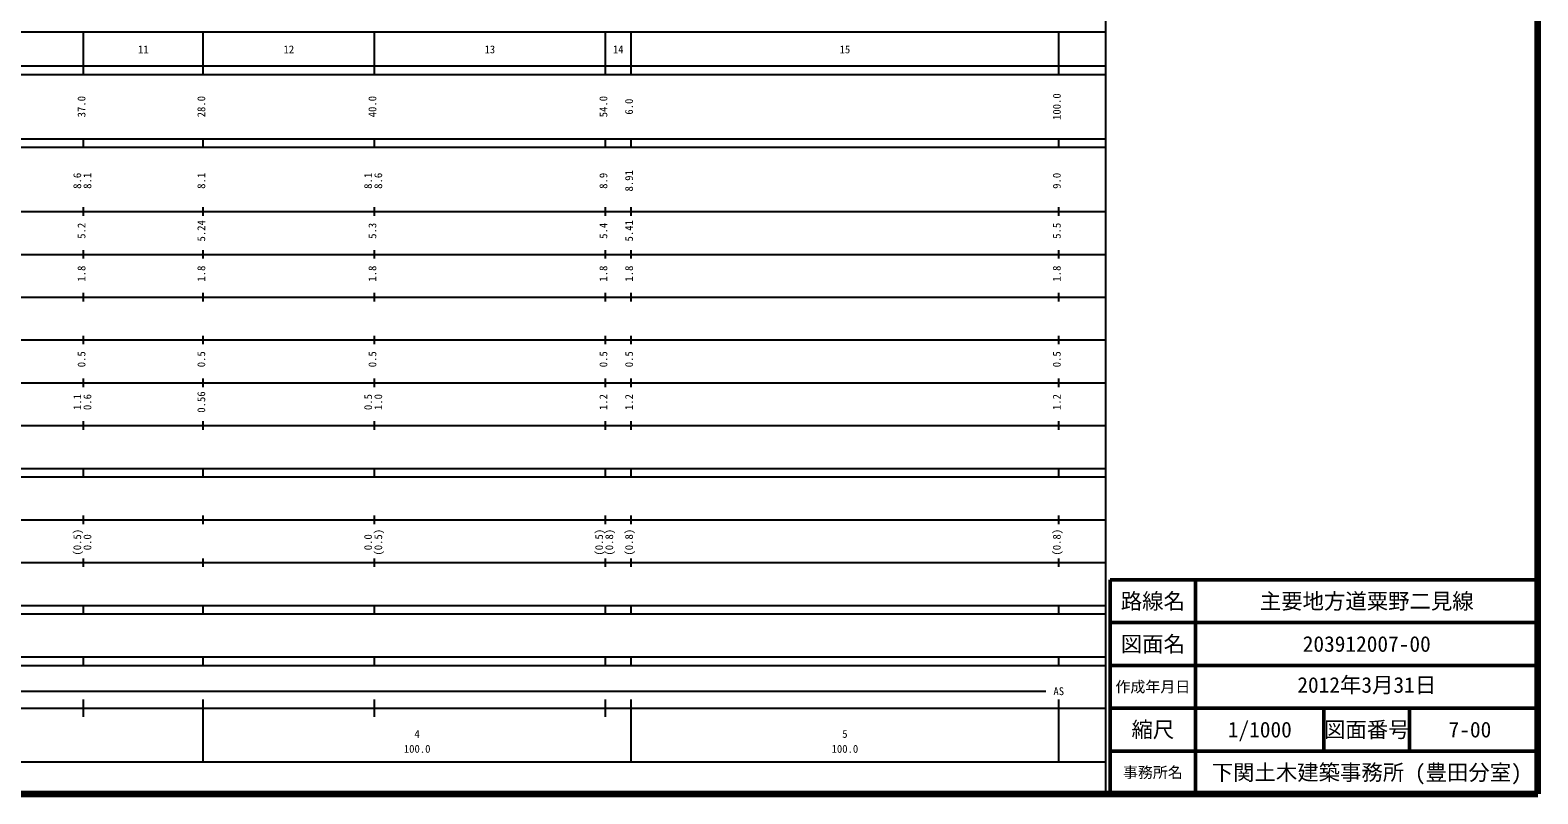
# Model space of a CAD drawing. Units: millimetres on the paper, enlarged 1000 times. Extents: x 40000 to 680000, y 20000 to 380000.
# Drawn here: x 327528 to 680000, y 20000 to 198357 of the extents above; entities that cross this region are included whole.
import ezdxf
from ezdxf.enums import TextEntityAlignment as Align

# ---------------------------------------------------------------- set-up
doc = ezdxf.new("R2010")
doc.units = ezdxf.units.MM
doc.header["$LTSCALE"] = 1000
for name, color, linetype, lineweight in [('M-TTL', 2, 'Continuous', 140), ('M-TTL-BAND', 7, 'Continuous', 25), ('M-TTL-FRAM', 2, 'Continuous', 50), ('M-TTL-LINE', 7, 'Continuous', 50)]:
    doc.layers.add(name, color=color, linetype=linetype, lineweight=lineweight)
doc.layers.add('M-TTL-TXT', color=7, linetype='Continuous')
doc.styles.add('ＭＳ ゴシック', font='')
doc.styles.get('ＭＳ ゴシック').set_extended_font_data('MS Gothic')

msp = doc.modelspace()

# ---------------------------------------------------------------- linework, layer by layer
at = {"layer": 'M-TTL'}
for p, q in [((680000, 20000), (680000, 380000)), ((40000, 20000), (680000, 20000))]:
    msp.add_line(p, q, dxfattribs=at)
at = {"layer": 'M-TTL-BAND'}
for p, q in [((579000, 20000), (579000, 370000)), ((68000, 198000), (579000, 198000)), ((340000, 188000), (340000, 198000)), ((368000, 188000), (368000, 198000)), ((408000, 188000), (408000, 198000)), ((462000, 188000), (462000, 198000)), ((468000, 188000), (468000, 198000)), ((568000, 188000), (568000, 198000)), ((40000, 190000), (579000, 190000)), ((40000, 188000), (579000, 188000)), ((40000, 173000), (579000, 173000)), ((340000, 171000), (340000, 173000)), ((368000, 171000), (368000, 173000)), ((408000, 171000), (408000, 173000)), ((462000, 171000), (462000, 173000)), ((468000, 171000), (468000, 173000)), ((568000, 171000), (568000, 173000)), ((40000, 171000), (579000, 171000)), ((40000, 156000), (579000, 156000)), ((340000, 155000), (340000, 157000)), ((368000, 155000), (368000, 157000)), ((408000, 155000), (408000, 157000)), ((462000, 155000), (462000, 157000)), ((468000, 155000), (468000, 157000)), ((568000, 155000), (568000, 157000)), ((46000, 146000), (579000, 146000)), ((340000, 145000), (340000, 147000)), ((368000, 145000), (368000, 147000)), ((408000, 145000), (408000, 147000)), ((462000, 145000), (462000, 147000)), ((468000, 145000), (468000, 147000)), ((568000, 145000), (568000, 147000)), ((52000, 136000), (579000, 136000)), ((340000, 135000), (340000, 137000)), ((368000, 135000), (368000, 137000)), ((408000, 135000), (408000, 137000)), ((462000, 135000), (462000, 137000)), ((468000, 135000), (468000, 137000)), ((568000, 135000), (568000, 137000)), ((340000, 125000), (340000, 127000)), ((368000, 125000), (368000, 127000)), ((408000, 125000), (408000, 127000)), ((462000, 125000), (462000, 127000)), ((468000, 125000), (468000, 127000)), ((568000, 125000), (568000, 127000)), ((46000, 126000), (579000, 126000)), ((340000, 115000), (340000, 117000)), ((368000, 115000), (368000, 117000)), ((408000, 115000), (408000, 117000)), ((462000, 115000), (462000, 117000)), ((468000, 115000), (468000, 117000)), ((568000, 115000), (568000, 117000)), ((52000, 116000), (579000, 116000)), ((46000, 106000), (579000, 106000)), ((340000, 105000), (340000, 107000)), ((368000, 105000), (368000, 107000)), ((408000, 105000), (408000, 107000)), ((462000, 105000), (462000, 107000)), ((468000, 105000), (468000, 107000)), ((568000, 105000), (568000, 107000)), ((40000, 96000), (579000, 96000)), ((340000, 94000), (340000, 96000)), ((368000, 94000), (368000, 96000)), ((408000, 94000), (408000, 96000)), ((462000, 94000), (462000, 96000)), ((468000, 94000), (468000, 96000)), ((568000, 94000), (568000, 96000)), ((40000, 94000), (579000, 94000)), ((340000, 83000), (340000, 85000)), ((368000, 83000), (368000, 85000)), ((408000, 83000), (408000, 85000)), ((462000, 83000), (462000, 85000)), ((468000, 83000), (468000, 85000)), ((568000, 83000), (568000, 85000)), ((49000, 84000), (579000, 84000)), ((340000, 73000), (340000, 75000)), ((368000, 73000), (368000, 75000)), ((408000, 73000), (408000, 75000)), ((462000, 73000), (462000, 75000)), ((468000, 73000), (468000, 75000)), ((568000, 73000), (568000, 75000)), ((40000, 74000), (579000, 74000)), ((40000, 64000), (579000, 64000)), ((340000, 62000), (340000, 64000)), ((368000, 62000), (368000, 64000)), ((408000, 62000), (408000, 64000)), ((462000, 62000), (462000, 64000)), ((468000, 62000), (468000, 64000)), ((568000, 62000), (568000, 64000)), ((40000, 62000), (579000, 62000)), ((40000, 52000), (579000, 52000)), ((40000, 50000), (579000, 50000)), ((340000, 50000), (340000, 52000)), ((368000, 50000), (368000, 52000)), ((408000, 50000), (408000, 52000)), ((462000, 50000), (462000, 52000)), ((468000, 50000), (468000, 52000)), ((568000, 50000), (568000, 52000)), ((71000, 44000), (565000, 44000)), ((40000, 40000), (579000, 40000)), ((340000, 38000), (340000, 42000)), ((368000, 27500), (368000, 42000)), ((408000, 38000), (408000, 42000)), ((462000, 38000), (462000, 42000)), ((468000, 27500), (468000, 42000)), ((568000, 27500), (568000, 42000)), ((68000, 27500), (579000, 27500))]:
    msp.add_line(p, q, dxfattribs=at)
at = {"layer": 'M-TTL-FRAM'}
for p, q in [((680000, 70000), (580000, 70000)), ((580000, 70000), (580000, 20000))]:
    msp.add_line(p, q, dxfattribs=at)
at = {"layer": 'M-TTL-LINE'}
for p, q in [((600000, 70000), (600000, 20000)), ((680000, 60000), (580000, 60000)), ((680000, 50000), (580000, 50000)), ((680000, 40000), (580000, 40000)), ((630000, 40000), (630000, 30000)), ((650000, 40000), (650000, 30000)), ((680000, 30000), (580000, 30000))]:
    msp.add_line(p, q, dxfattribs=at)

# ---------------------------------------------------------------- texts
at = {"layer": 'M-TTL-BAND', "style": 'ＭＳ ゴシック'}
for s, p in [('11', (354000, 192405)), ('12', (388000, 192405)), ('13', (435000, 192405)), ('14', (465000, 192405)), ('15', (518000, 192405)), ('AS', (568000, 42500)), ('4', (418000, 32523)), ('5', (518000, 32523)), ('100.0', (418000, 29033)), ('100.0', (518000, 29033))]:
    msp.add_text(s, height=1833, dxfattribs=at).set_placement(p, align=Align.BOTTOM_CENTER)
for s, p in [('100.0', (569000, 180500)), ('37.0', (341000, 180500)), ('28.0', (369000, 180500)), ('40.0', (409000, 180500)), ('54.0', (463000, 180500)), ('6.0', (469000, 180500)), ('8.6', (340000, 163174)), ('8.1', (342370, 163174)), ('8.1', (369000, 163174)), ('8.1', (408000, 163174)), ('8.6', (410370, 163174)), ('8.9', (463000, 163174)), ('8.91', (469000, 163174)), ('9.0', (569000, 163174)), ('5.2', (341000, 151500)), ('5.24', (369000, 151500)), ('5.3', (409000, 151500)), ('5.4', (463000, 151500)), ('5.41', (469000, 151500)), ('5.5', (569000, 151500)), ('1.8', (341000, 141500)), ('1.8', (369000, 141500)), ('1.8', (409000, 141500)), ('1.8', (463000, 141500)), ('1.8', (469000, 141500)), ('1.8', (569000, 141500)), ('0.5', (341000, 121500)), ('0.5', (369000, 121500)), ('0.5', (409000, 121500)), ('0.5', (463000, 121500)), ('0.5', (469000, 121500)), ('0.5', (569000, 121500)), ('1.1', (340000, 111500)), ('0.6', (342370, 111500)), ('0.56', (369000, 111500)), ('0.5', (408000, 111500)), ('1.0', (410370, 111500)), ('1.2', (463000, 111500)), ('1.2', (469000, 111500)), ('1.2', (569000, 111500)), ('(0.5)', (340000, 78764)), ('(0.5)', (410370, 78764)), ('(0.5)', (462000, 78764)), ('(0.8)', (464370, 78764)), ('(0.8)', (469000, 78764)), ('(0.8)', (569000, 78764)), ('0.0', (342370, 78764)), ('0.0', (408000, 78764))]:
    msp.add_text(s, height=1833, rotation=90, dxfattribs=at).set_placement(p, align=Align.BOTTOM_CENTER)
at = {"layer": 'M-TTL-TXT', "style": 'ＭＳ ゴシック'}
for s, height, p in [('路線名', 3666, (590000, 65000)), ('路線名', 3666, (590000, 65000)), ('主要地方道粟野二見線', 3666, (640000, 65000)), ('図面名', 3666, (590000, 55000)), ('図面名', 3666, (590000, 55000)), ('203912007-00', 3666, (640000, 55000)), ('作成年月日', 2566, (590000, 45000)), ('作成年月日', 2566, (590000, 45000)), ('縮尺', 3666, (590000, 35000)), ('縮尺', 3666, (590000, 35000)), ('1/1000', 3666, (615000, 35000)), ('図面番号', 3666, (640000, 35000)), ('図面番号', 3666, (640000, 35000)), ('7-00', 3666, (664125, 35000)), ('事務所名', 2566, (590000, 25000)), ('事務所名', 2566, (590000, 25000)), ('下関土木建築事務所 (豊田分室)', 3666, (640000, 25000))]:
    msp.add_text(s, height=height, dxfattribs=at).set_placement(p, align=Align.MIDDLE_CENTER)
msp.add_text('2012年3月31日', height=3666, dxfattribs=at).set_placement((640000, 42500), align=Align.BOTTOM_CENTER)

doc.saveas('drawing.dxf')
